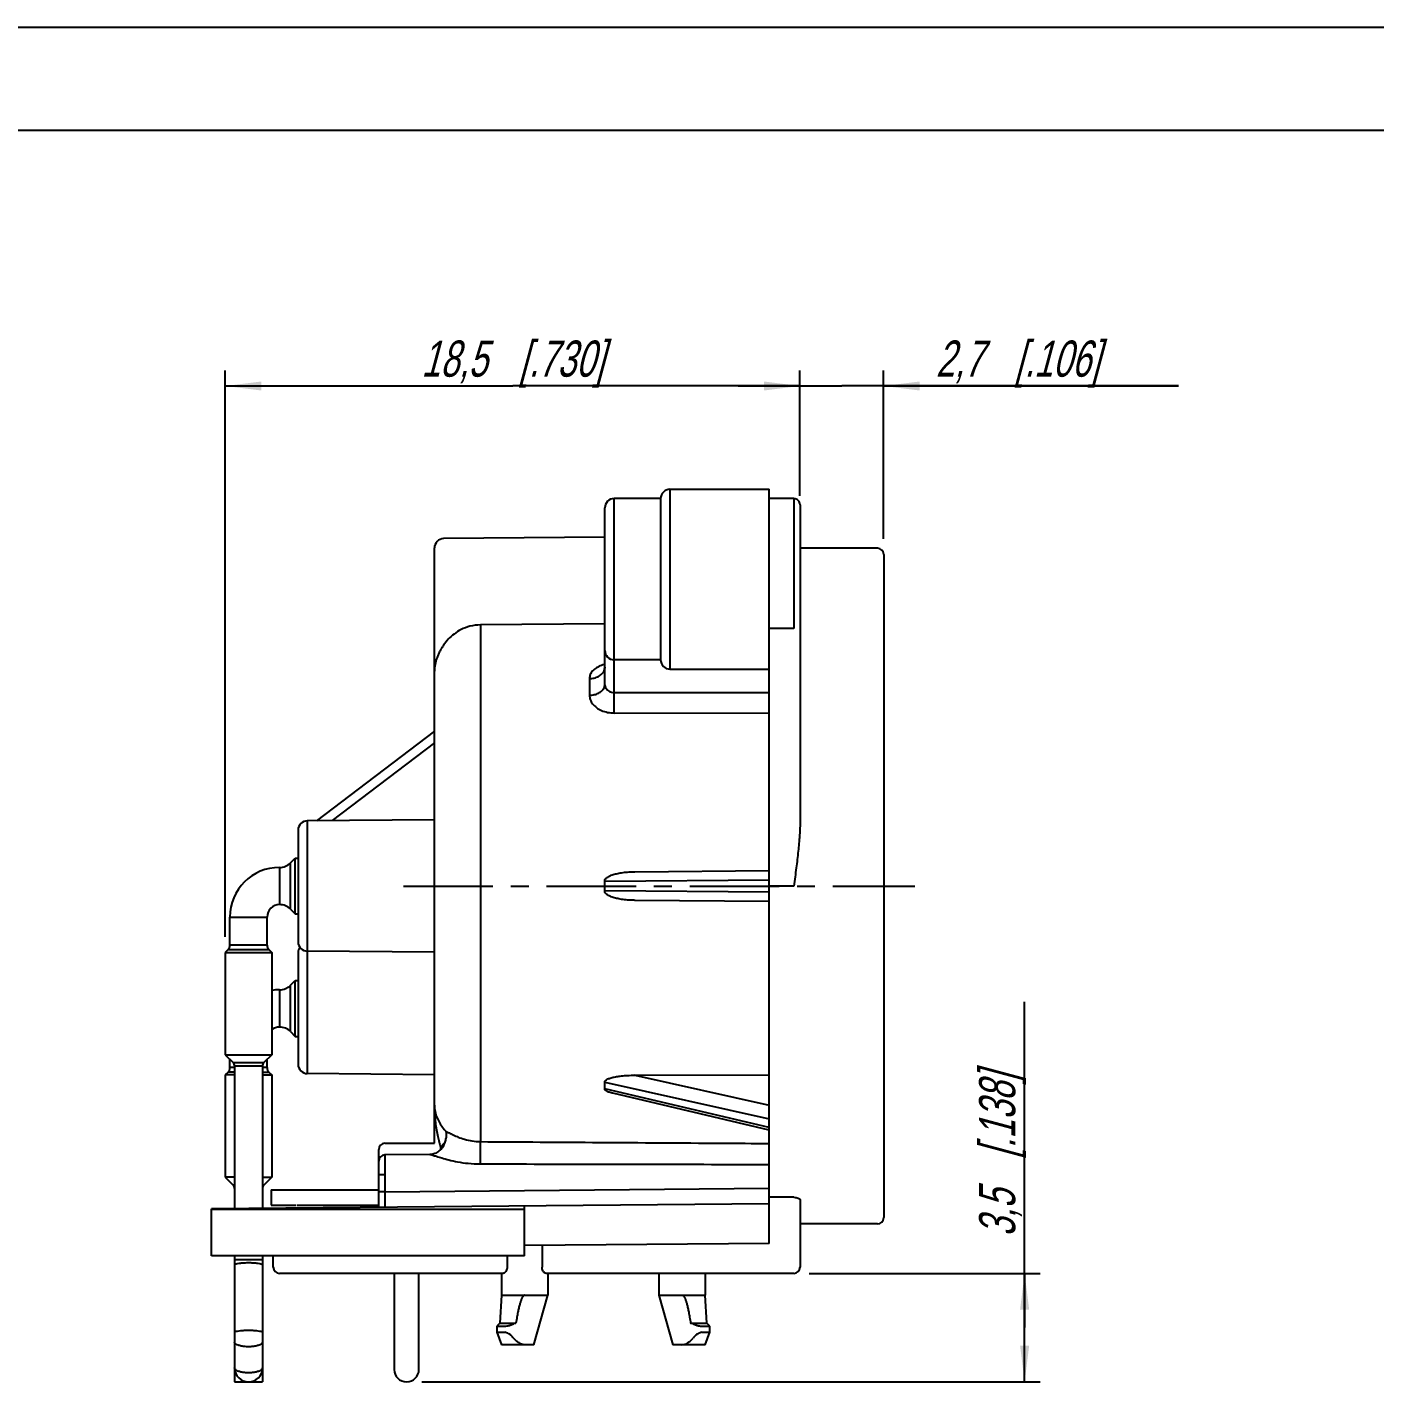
# Model space of a CAD drawing. Header units: millimetres. Extents: x 0 to 420, y 0 to 297.
# Drawn here: x 159 to 289.5, y 165.9 to 297 of the extents above; entities that cross this region are included whole.
import ezdxf

# ---------------------------------------------------------------- set-up
doc = ezdxf.new("R2010")
doc.units = ezdxf.units.MM
doc.header["$LTSCALE"] = 23.1
doc.linetypes.add('CENTER', pattern=[0.6, 0.375, -0.075, 0.075, -0.075])
doc.layers.get('0').update_dxf_attribs({"linetype": 'CONTINUOUS'})
for name, color, linetype in [('AUSFORMSCHRAEGEN', 7, 'CONTINUOUS'), ('BEZUGSACHSEN', 7, 'CONTINUOUS'), ('DEFAULT_1', 7, 'CENTER'), ('FASEN', 7, 'CONTINUOUS'), ('RUNDUNGEN', 7, 'CONTINUOUS'), ('ZEICHNUNGSBEMASSUNGEN', 7, 'CONTINUOUS')]:
    doc.layers.add(name, color=color, linetype=linetype)
doc.styles.get("Standard").update_dxf_attribs({"font": 'txt', "width": 0.7})
doc.dimstyles.new('DIMSTYLE_2', dxfattribs={"dimtxt": 3.5, "dimasz": 3.5, "dimexe": 0.18, "dimexo": 0.0625, "dimgap": 0.09, "dimtad": 1, "dimdec": 4, "dimlfac": 0.333333, "dimdsep": 46, "dimtxsty": 'STANDARD', "dimblk": '_FILLED', "dimblk1": '_FILLED', "dimblk2": '_FILLED', "dimcen": 0.09, "dimclrt": 5, "dimadec": 0, "dimazin": 0, "dimtp": 0.1, "dimtm": 0.1, "dimtfac": 1, "dimtdec": 4, "dimtofl": 0, "dimtmove": 0, "dimatfit": 3, "dimldrblk": '_FILLED', "dimfxl": 1, "dimtolj": 1, "dimarcsym": 0})
doc.dimstyles.new('DIMSTYLE_6', dxfattribs={"dimtxt": 3.5, "dimasz": 3.5, "dimexe": 0.18, "dimexo": 0.0625, "dimgap": 0.09, "dimtad": 1, "dimdec": 3, "dimlfac": 0.333333, "dimdsep": 46, "dimtxsty": 'STANDARD', "dimblk": '_FILLED', "dimblk1": '_FILLED', "dimblk2": '_FILLED', "dimcen": 0.09, "dimclrt": 5, "dimadec": 0, "dimazin": 0, "dimtp": 0.1, "dimtm": 0.1, "dimtfac": 1, "dimtdec": 3, "dimtofl": 0, "dimtmove": 0, "dimatfit": 3, "dimldrblk": '_FILLED', "dimfxl": 1, "dimtolj": 1, "dimarcsym": 0})
doc.dimstyles.new('DIMSTYLE_8', dxfattribs={"dimtxt": 3.5, "dimasz": 3.5, "dimexe": 0.18, "dimexo": 0.0625, "dimgap": 0.09, "dimtad": 1, "dimdec": 1, "dimlfac": 0.333333, "dimdsep": 46, "dimtxsty": 'STANDARD', "dimblk": '_FILLED', "dimblk1": '_FILLED', "dimblk2": '_FILLED', "dimcen": 0.09, "dimclrt": 5, "dimadec": 0, "dimazin": 0, "dimtp": 0.2, "dimtm": 0.2, "dimtfac": 1, "dimtdec": 1, "dimtofl": 0, "dimtmove": 0, "dimatfit": 3, "dimldrblk": '_FILLED', "dimfxl": 1, "dimtolj": 1, "dimarcsym": 0})

# ---------------------------------------------------------------- blocks, each defined once
blk = doc.blocks.new('_FILLED')
at = {"color": 0, "linetype": 'BYBLOCK'}
blk.add_solid([(0, 0), (-1, 0.125), (-1, -0.125)], dxfattribs=at)
blk = doc.blocks.new('*D4')
at = {"layer": 'ZEICHNUNGSBEMASSUNGEN', "color": 2, "linetype": 'CONTINUOUS'}
for p, q in [((255.58, 171.11), (255.58, 202.66)), ((234.73, 176.36), (257.08, 176.36)), ((255.58, 176.36), (255.58, 171.11)), ((255.58, 165.86), (255.58, 171.11)), ((197.23, 165.86), (257.08, 165.86))]:
    blk.add_line(p, q, dxfattribs=at)
at = {"layer": 'ZEICHNUNGSBEMASSUNGEN', "color": 2, "linetype": 'CONTINUOUS', "xscale": 3.5, "yscale": 3.5, "zscale": 3.5}
for p, rotation in [((255.58, 176.36), 90), ((255.58, 165.86), 270)]:
    blk.add_blockref('_FILLED', p, dxfattribs=dict(at, rotation=rotation))
at = {"layer": 'ZEICHNUNGSBEMASSUNGEN', "color": 5, "linetype": 'CONTINUOUS', "insert": (251.17, 179.91), "char_height": 3.5, "width": 22.75, "attachment_point": 1, "rotation": 90, "line_spacing_factor": 0.9}
blk.add_mtext('\\Q15.0;3,5{\\Ftxt.shx;\\W1.000000;\\H3.500000; }[.138]', dxfattribs=at)
blk = doc.blocks.new('*D17')
at = {"layer": 'ZEICHNUNGSBEMASSUNGEN', "color": 2, "linetype": 'CONTINUOUS'}
for p, q in [((233.83, 252.18), (233.83, 263.76)), ((241.93, 247.46), (241.93, 263.76)), ((233.83, 262.26), (227.83, 262.26)), ((227.83, 262.26), (237.88, 262.26)), ((270.48, 262.26), (237.88, 262.26)), ((241.93, 262.26), (270.48, 262.26))]:
    blk.add_line(p, q, dxfattribs=at)
at = {"layer": 'ZEICHNUNGSBEMASSUNGEN', "color": 2, "linetype": 'CONTINUOUS', "xscale": 3.5, "yscale": 3.5, "zscale": 3.5}
blk.add_blockref('_FILLED', (233.83, 262.26), dxfattribs=at)
at = {"layer": 'ZEICHNUNGSBEMASSUNGEN', "color": 2, "linetype": 'CONTINUOUS', "xscale": 3.5, "yscale": 3.5, "zscale": 3.5, "rotation": 180}
blk.add_blockref('_FILLED', (241.93, 262.26), dxfattribs=at)
at = {"layer": 'ZEICHNUNGSBEMASSUNGEN', "color": 5, "linetype": 'CONTINUOUS', "insert": (246.98, 266.66), "char_height": 3.5, "width": 23.5, "attachment_point": 1, "line_spacing_factor": 0.9}
blk.add_mtext('\\Q15.0;2,7{\\Ftxt.shx;\\W1.000000;\\H3.500000; }[.106]', dxfattribs=at)
blk = doc.blocks.new('*D20')
at = {"layer": 'ZEICHNUNGSBEMASSUNGEN', "color": 2, "linetype": 'CONTINUOUS'}
for p, q in [((178.18, 208.93), (178.18, 263.76)), ((233.83, 251.62), (233.83, 263.76)), ((178.18, 262.26), (206.01, 262.26)), ((233.83, 262.26), (206.01, 262.26))]:
    blk.add_line(p, q, dxfattribs=at)
at = {"layer": 'ZEICHNUNGSBEMASSUNGEN', "color": 2, "linetype": 'CONTINUOUS', "xscale": 3.5, "yscale": 3.5, "zscale": 3.5, "rotation": 180}
blk.add_blockref('_FILLED', (178.18, 262.26), dxfattribs=at)
at = {"layer": 'ZEICHNUNGSBEMASSUNGEN', "color": 2, "linetype": 'CONTINUOUS', "xscale": 3.5, "yscale": 3.5, "zscale": 3.5}
blk.add_blockref('_FILLED', (233.83, 262.26), dxfattribs=at)
at = {"layer": 'ZEICHNUNGSBEMASSUNGEN', "color": 5, "linetype": 'CONTINUOUS', "insert": (206.01, 266.66), "char_height": 3.5, "width": 25.75, "attachment_point": 2, "line_spacing_factor": 0.9}
blk.add_mtext('\\Q15.0;18,5{\\Ftxt.shx;\\W1.000000;\\H3.500000; }[.730]', dxfattribs=at)

msp = doc.modelspace()

# ---------------------------------------------------------------- linework, layer by layer
at = {"color": 7, "linetype": 'CONTINUOUS'}
for p, q in [((0, 297), (420, 297)), ((410, 287), (12.5, 287)), ((221.23442, 252.25927), (230.83442, 252.25927)), ((230.83442, 213.85927), (230.83442, 252.2592)), ((220.33442, 251.35927), (215.83442, 251.35927)), ((233.23442, 251.35927), (230.83442, 251.35927)), ((241.33442, 246.55927), (233.83442, 246.55927)), ((241.93442, 245.95927), (241.93442, 181.75927)), ((220.33442, 235.75927), (215.83442, 235.75927)), ((221.23442, 234.85927), (230.83442, 234.85927)), ((184.49508, 216.09861), (184.95574, 216.55927)), ((184.95574, 211.15927), (184.95574, 216.55927)), ((184.95574, 216.55927), (185.23442, 216.55927)), ((183.43442, 215.65927), (183.43442, 212.05927)), ((184.49508, 211.61993), (184.95574, 211.15927)), ((184.95574, 211.15927), (185.23442, 211.15927)), ((178.63442, 208.12927), (178.63442, 210.85927)), ((182.23442, 208.12927), (182.23442, 210.85927)), ((184.49508, 204.24861), (184.95574, 204.70927)), ((184.95574, 199.30927), (184.95574, 204.70927)), ((184.95574, 204.70927), (185.23442, 204.70927)), ((183.43442, 203.80927), (183.43442, 200.20927)), ((184.49508, 199.76993), (184.95574, 199.30927)), ((184.95574, 199.30927), (185.23442, 199.30927)), ((178.63442, 196.27927), (178.63442, 197.08074)), ((182.23442, 196.27927), (182.23442, 197.08074)), ((182.61204, 184.45927), (182.61204, 182.95927)), ((182.61204, 182.95927), (185.00384, 182.95927)), ((185.1128, 182.95927), (193.03442, 182.95927)), ((241.33442, 181.15927), (233.83442, 181.15927)), ((179.08442, 177.70927), (179.08442, 167.20927)), ((181.78442, 177.70927), (181.78442, 167.20927)), ((194.53442, 176.35927), (194.53442, 167.05927)), ((196.93442, 167.05927), (196.93442, 176.35927)), ((204.91442, 174.25927), (209.41442, 174.25927)), ((208.06442, 169.45927), (209.41442, 174.25927)), ((220.15442, 174.25927), (224.65442, 174.25927)), ((220.15442, 174.25927), (221.50442, 169.45927)), ((204.76442, 171.55927), (206.32925, 171.55927)), ((223.23958, 171.55927), (224.80442, 171.55927)), ((208.06442, 169.45927), (204.91477, 169.45927)), ((224.65407, 169.45927), (221.50442, 169.45927))]:
    msp.add_line(p, q, dxfattribs=at)
at = {"color": 9, "linetype": 'CONTINUOUS'}
for p, q in [((184.49508, 211.61993), (184.49508, 216.09861)), ((178.63442, 210.85927), (182.23442, 210.85927)), ((184.49508, 199.76993), (184.49508, 204.24861)), ((179.08442, 177.70927), (181.78442, 177.70927))]:
    msp.add_line(p, q, dxfattribs=at)
at = {"color": 3, "linetype": 'CONTINUOUS'}
msp.add_line((182.61204, 184.45927), (193.03442, 184.45927), dxfattribs=at)
at = {"color": 7, "linetype": 'CONTINUOUS'}
for centre, radius, start, end in [((241.33442, 245.95927), 0.6, 0, 90), ((183.43442, 210.85927), 4.8, 90, 180), ((183.43442, 217.15927), 1.5, 270, 315), ((183.43442, 210.85927), 1.2, 90, 180), ((183.43442, 210.55927), 1.5, 45, 90), ((183.43442, 199.00927), 4.8, 90, 98.9993597), ((183.43442, 205.30927), 1.5, 270, 315), ((183.43442, 199.00927), 1.2, 90, 128.7383837), ((183.43442, 198.70927), 1.5, 45, 90), ((241.33442, 181.75927), 0.6, 270, 360), ((195.73442, 167.05927), 1.2, 180, 360)]:
    msp.add_arc(centre, radius, start, end, dxfattribs=at)
at = {"color": 9, "linetype": 'CONTINUOUS'}
for points, knots in [([(180.43442, 177.37287), (180.29532, 177.37287), (180.02952, 177.36587), (179.668, 177.34356), (179.36884, 177.29338), (179.19379, 177.26648), (179.08442, 177.19376), (179.08442, 177.17103)], [0, 0, 0, 0, 0.300771201, 0.572810711, 0.790471416, 0.934509157, 1, 1, 1, 1]), ([(181.78442, 177.17103), (181.78442, 177.19376), (181.67505, 177.26648), (181.49999, 177.29338), (181.20084, 177.34356), (180.83931, 177.36587), (180.57351, 177.37287), (180.43442, 177.37287)], [0, 0, 0, 0, 0.065490843, 0.209528584, 0.427189289, 0.699228799, 1, 1, 1, 1]), ([(180.43442, 170.83022), (180.29532, 170.83022), (180.02952, 170.82322), (179.668, 170.80091), (179.36884, 170.75073), (179.19379, 170.72383), (179.08442, 170.65111), (179.08442, 170.62838)], [0, 0, 0, 0, 0.300771201, 0.572810711, 0.790471416, 0.934509157, 1, 1, 1, 1]), ([(181.78442, 170.62838), (181.78442, 170.65111), (181.67505, 170.72383), (181.49999, 170.75073), (181.20084, 170.80091), (180.83931, 170.82322), (180.57351, 170.83022), (180.43442, 170.83022)], [0, 0, 0, 0, 0.065490843, 0.209528584, 0.427189289, 0.699228799, 1, 1, 1, 1]), ([(180.43442, 169.26232), (180.29515, 169.26232), (180.02831, 169.27667), (179.66012, 169.33774), (179.36444, 169.43654), (179.15691, 169.55309), (179.08442, 169.68054), (179.08442, 169.73244)], [0, 0, 0, 0, 0.277036278, 0.530472754, 0.740172053, 0.894177068, 1, 1, 1, 1]), ([(181.78442, 169.73244), (181.78442, 169.68054), (181.71193, 169.55309), (181.50439, 169.43654), (181.20871, 169.33774), (180.84053, 169.27667), (180.57369, 169.26232), (180.43442, 169.26232)], [0, 0, 0, 0, 0.105822932, 0.259827947, 0.469527246, 0.722963722, 1, 1, 1, 1])]:
    msp.add_open_spline(points, degree=3, knots=knots, dxfattribs=at)
at = {"color": 7, "linetype": 'CONTINUOUS'}
for points, knots in [([(207.16442, 174.25927), (207.13837, 174.25927), (207.08294, 174.23995), (207.0184, 174.17862), (206.96159, 174.09892), (206.91027, 174.00489), (206.86229, 173.89863), (206.81651, 173.78056), (206.77211, 173.65071), (206.72855, 173.50871), (206.68542, 173.35399), (206.6424, 173.18585), (206.59926, 173.0035), (206.55579, 172.80602), (206.5118, 172.59236), (206.46713, 172.36137), (206.42164, 172.11185), (206.37519, 171.84249), (206.3447, 171.65603), (206.32925, 171.55927)], [0, 0, 0, 0, 0.027003963, 0.057491533, 0.091251171, 0.128158266, 0.168369952, 0.212048018, 0.259382752, 0.310607704, 0.366006728, 0.425876095, 0.49051166, 0.560253705, 0.635487118, 0.716649489, 0.804137472, 0.898421939, 1, 1, 1, 1]), ([(222.40442, 174.25927), (222.43046, 174.25927), (222.48589, 174.23995), (222.55043, 174.17863), (222.60723, 174.09894), (222.65855, 174.00491), (222.70653, 173.89865), (222.75232, 173.7806), (222.79671, 173.65075), (222.84027, 173.50875), (222.88341, 173.35403), (222.92642, 173.18589), (222.96956, 173.00354), (223.01303, 172.80606), (223.05703, 172.59239), (223.1017, 172.3614), (223.14719, 172.11187), (223.19364, 171.8425), (223.22413, 171.65603), (223.23958, 171.55927)], [0, 0, 0, 0, 0.027001617, 0.057486851, 0.091244281, 0.128149383, 0.168359276, 0.212035786, 0.259369231, 0.310593186, 0.365991555, 0.42586068, 0.490496461, 0.56023924, 0.635473979, 0.716638374, 0.804129152, 0.898417288, 1, 1, 1, 1])]:
    msp.add_open_spline(points, degree=3, knots=knots, dxfattribs=at)
at = {"layer": 'AUSFORMSCHRAEGEN', "color": 7, "linetype": 'CONTINUOUS'}
for p, q in [((214.93442, 247.62051), (199.32656, 247.4843)), ((198.43442, 220.27446), (186.12656, 220.16705)), ((230.83442, 179.26583), (230.83442, 213.85927)), ((198.43442, 207.44407), (186.12656, 207.55148)), ((198.43442, 195.59407), (186.12656, 195.70148)), ((198.00094, 187.86273), (193.62918, 187.82458)), ((230.83442, 183.09803), (176.83442, 182.62677)), ((207.16396, 179.05926), (207.16396, 182.89146)), ((230.83442, 179.26583), (207.16396, 179.05926))]:
    msp.add_line(p, q, dxfattribs=at)
at = {"layer": 'BEZUGSACHSEN', "color": 7, "linetype": 'CONTINUOUS'}
for p, q in [((178.45868, 207.705), (178.18442, 207.43074)), ((178.18442, 207.43074), (178.18442, 197.53074)), ((178.18442, 207.43074), (182.68442, 207.43074)), ((182.41015, 207.705), (182.68442, 207.43074)), ((182.68442, 207.43074), (182.68442, 197.53074)), ((178.18442, 197.53074), (178.95262, 196.76254)), ((178.18442, 197.53074), (182.68442, 197.53074)), ((182.68442, 197.53074), (181.91622, 196.76254)), ((178.45868, 195.855), (178.18442, 195.58074)), ((178.18442, 195.58074), (178.18442, 185.68074)), ((179.08442, 195.58074), (178.18442, 195.58074)), ((179.08442, 196.44434), (179.08442, 182.64641)), ((181.78442, 196.44434), (181.78442, 182.66997)), ((181.78442, 195.58074), (182.68442, 195.58074)), ((182.41015, 195.855), (182.68442, 195.58074)), ((182.68442, 195.58074), (182.68442, 185.68074)), ((178.18442, 185.68074), (178.95262, 184.91254)), ((179.08442, 185.68074), (178.18442, 185.68074)), ((181.78442, 185.68074), (182.68442, 185.68074)), ((182.68442, 185.68074), (181.91622, 184.91254)), ((176.83442, 178.06153), (176.83442, 182.62677)), ((207.16396, 182.56146), (176.83442, 182.56146)), ((207.16396, 178.06223), (207.16396, 179.05926)), ((207.16396, 178.06146), (176.83442, 178.06146)), ((179.08442, 178.06146), (179.08442, 177.70927)), ((181.78442, 178.06146), (181.78442, 177.70927)), ((204.91442, 176.35927), (204.91442, 174.25927)), ((209.41442, 176.35927), (209.41442, 174.25927)), ((220.15442, 176.35927), (220.15442, 174.25927)), ((224.65442, 176.35927), (224.65442, 174.25927)), ((204.91442, 174.25927), (204.76442, 171.55927)), ((224.80442, 171.55927), (224.65442, 174.25927)), ((204.76442, 171.55927), (204.46442, 171.25927)), ((204.46442, 171.25927), (204.46442, 170.65927)), ((204.46442, 170.65927), (204.91442, 169.45927)), ((224.65442, 169.45927), (225.10442, 170.65927)), ((225.10442, 171.25927), (224.80442, 171.55927)), ((225.10442, 170.65927), (225.10442, 171.25927)), ((179.08442, 167.20927), (179.08442, 165.85927)), ((181.78442, 167.20927), (181.78442, 165.85927)), ((179.08463, 165.85927), (181.78421, 165.85927))]:
    msp.add_line(p, q, dxfattribs=at)
at = {"layer": 'BEZUGSACHSEN', "color": 9, "linetype": 'CONTINUOUS'}
for p, q in [((178.45868, 207.705), (182.41015, 207.705)), ((182.23442, 208.12927), (178.63442, 208.12927)), ((178.95262, 196.76254), (181.91622, 196.76254)), ((179.08442, 195.855), (178.45868, 195.855)), ((179.08442, 196.27927), (178.63442, 196.27927)), ((179.08442, 196.44434), (181.78442, 196.44434)), ((182.23442, 196.27927), (181.78442, 196.27927)), ((181.78442, 195.855), (182.41015, 195.855)), ((179.08442, 184.91254), (178.95262, 184.91254)), ((181.78442, 184.91254), (181.91622, 184.91254))]:
    msp.add_line(p, q, dxfattribs=at)
at = {"layer": 'BEZUGSACHSEN', "color": 7, "linetype": 'CONTINUOUS'}
for centre, radius, start, end in [((178.03442, 208.12927), 0.6, 315, 360), ((182.83442, 208.12927), 0.6, 180, 225), ((178.63442, 196.44434), 0.45, 0, 45), ((182.23442, 196.44434), 0.45, 135, 180), ((178.03442, 196.27927), 0.6, 315, 360), ((182.83442, 196.27927), 0.6, 180, 225), ((178.63442, 184.59434), 0.45, 0, 45), ((182.23442, 184.59434), 0.45, 135, 180), ((180.43442, 167.20927), 1.35, 180, 360)]:
    msp.add_arc(centre, radius, start, end, dxfattribs=at)
at = {"layer": 'BEZUGSACHSEN', "color": 9, "linetype": 'CONTINUOUS'}
for points, knots in [([(180.43442, 166.73915), (180.30748, 166.73915), (180.06228, 166.75102), (179.71991, 166.80323), (179.43142, 166.88571), (179.22118, 166.99047), (179.1001, 167.10589), (179.08672, 167.18635), (179.08672, 167.20927)], [0, 0, 0, 0, 0.252331633, 0.486841245, 0.687830038, 0.844390914, 0.955668192, 1, 1, 1, 1]), ([(181.78211, 167.20927), (181.78211, 167.18635), (181.76873, 167.10589), (181.64766, 166.99047), (181.43742, 166.88571), (181.14892, 166.80323), (180.80655, 166.75102), (180.56136, 166.73915), (180.43442, 166.73915)], [0, 0, 0, 0, 0.044331808, 0.155609086, 0.312169963, 0.513158755, 0.747668367, 1, 1, 1, 1])]:
    msp.add_open_spline(points, degree=3, knots=knots, dxfattribs=at)
at = {"layer": 'DEFAULT_1', "color": 7, "linetype": 'CENTER'}
msp.add_line((195.43442, 213.85927), (244.93442, 213.85927), dxfattribs=at)
at = {"layer": 'FASEN', "color": 7, "linetype": 'CONTINUOUS'}
msp.add_line((193.03442, 182.76815), (193.03442, 182.95927), dxfattribs=at)
at = {"layer": 'RUNDUNGEN', "color": 9, "linetype": 'CONTINUOUS'}
for p, q in [((221.23442, 252.25927), (221.23442, 234.85927)), ((215.83442, 235.75927), (215.83442, 251.35927)), ((233.23442, 251.35927), (233.23442, 238.77175)), ((202.88405, 239.13194), (202.88405, 189.1166)), ((233.23442, 238.77175), (230.83442, 238.77175)), ((215.8266, 232.58632), (215.82657, 235.75927)), ((213.45121, 233.93645), (213.45121, 232.33024)), ((215.8266, 232.58632), (230.83442, 232.60163)), ((215.83026, 230.60591), (230.83442, 230.62576)), ((198.43442, 227.73408), (188.5231, 220.18797)), ((186.12656, 220.16705), (186.12656, 195.70148)), ((214.92187, 214.32279), (230.83442, 214.46166)), ((233.23442, 213.85927), (230.83442, 213.85927)), ((230.83442, 213.25688), (214.92187, 213.39574)), ((217.83049, 195.53908), (230.83442, 192.63163)), ((214.92187, 194.88735), (230.83442, 191.32959)), ((230.83442, 190.47768), (214.92187, 194.23182)), ((193.62918, 187.82458), (193.62918, 184.27328)), ((199.02908, 188.58528), (199.02918, 188.35927)), ((193.62918, 185.89927), (193.03442, 185.89927)), ((193.62918, 184.27328), (193.03442, 184.27328)), ((193.62918, 184.27328), (230.83442, 184.59797))]:
    msp.add_line(p, q, dxfattribs=at)
at = {"layer": 'RUNDUNGEN', "color": 7, "linetype": 'CONTINUOUS'}
for p, q in [((220.33442, 251.35927), (220.33442, 235.75927)), ((233.83442, 250.75922), (233.83442, 220.09465)), ((214.93442, 233.34576), (214.93442, 250.45906)), ((198.43442, 188.95927), (198.43442, 246.58434)), ((214.93442, 239.23543), (202.88405, 239.13194)), ((198.43442, 228.85927), (187.02811, 220.17492)), ((185.23442, 219.26708), (185.23442, 208.45146)), ((217.83049, 215.24578), (230.83442, 215.35927)), ((230.83442, 212.35927), (217.83049, 212.47275)), ((185.23442, 207.4169), (185.23442, 196.60145)), ((230.83442, 195.52048), (217.83049, 195.53908)), ((230.83192, 190.22442), (215.69522, 193.79553)), ((193.63442, 188.95927), (198.43442, 188.95927)), ((193.03442, 182.76815), (193.03442, 188.35927)), ((197.99123, 187.86265), (197.9918, 187.86265)), ((233.23965, 183.72726), (230.83442, 183.73612)), ((233.83442, 183.48131), (233.83442, 176.95927)), ((208.85454, 179.07402), (208.85454, 176.95927)), ((182.83442, 176.95927), (182.83442, 178.06146)), ((205.47429, 178.06146), (205.47429, 176.95927)), ((205.09446, 176.35927), (183.43442, 176.35927)), ((233.23442, 176.35927), (209.23438, 176.35927)), ((204.46442, 171.25927), (205.23623, 171.25927)), ((204.46442, 170.65927), (205.23623, 170.65927)), ((224.3326, 171.25927), (225.10442, 171.25927)), ((224.3326, 170.65927), (225.10442, 170.65927))]:
    msp.add_line(p, q, dxfattribs=at)
for points in [[(214.93441, 235.03738), (214.93072, 234.9858), (214.91678, 234.92263), (214.89772, 234.87464), (214.88293, 234.84912), (214.88023, 234.8454)], [(198.59462, 188.00922), (198.47452, 187.95601), (198.28666, 187.898), (198.10503, 187.86844), (197.99243, 187.86263)]]:
    msp.add_lwpolyline(points, dxfattribs=at)
for centre, radius, start, end in [((221.23442, 251.35927), 0.9, 90, 180), ((215.83442, 250.45927), 0.9, 90, 180.0002071), ((233.23442, 250.75927), 0.6, 359.9975495, 90), ((199.33442, 246.58434), 0.9, 90.5, 180), ((215.83442, 236.65927), 0.9, 179.9993714, 270), ((221.23442, 235.75927), 0.9, 180, 270), ((186.13442, 219.26709), 0.9, 90.5000027, 180.0002247), ((186.13442, 208.45145), 0.9, 179.9997025, 269.4999964), ((186.13442, 207.41706), 0.9, 144.8914864, 179.9997046), ((186.13442, 196.60145), 0.9, 179.9999981, 269.5), ((193.63442, 188.35927), 0.6, 90, 180), ((193.63442, 187.22461), 0.6, 90.5, 180), ((183.43442, 176.95927), 0.6, 180, 270), ((233.23442, 176.95927), 0.6, 270, 360), ((207.50431, 168.19509), 3.56349, 109.2534755, 113.3276707), ((222.06453, 168.19509), 3.56349, 66.6723291, 70.7465247)]:
    msp.add_arc(centre, radius, start, end, dxfattribs=at)
at = {"layer": 'RUNDUNGEN', "color": 9, "linetype": 'CONTINUOUS'}
for centre, radius, start, end in [((215.35325, 236.64806), 0.41884, 180.0041455, 182.0366722), ((215.75707, 232.04639), 3.37089, 104.806362, 105.5199843), ((215.77048, 231.99567), 3.42335, 104.1432672, 104.8064683), ((42.49345, 333.35774), 213.21943, 317.2357113, 317.4102682), ((203.27788, 193.1863), 6.26272, 227.279101, 228.8212042)]:
    msp.add_arc(centre, radius, start, end, dxfattribs=at)
at = {"layer": 'RUNDUNGEN', "color": 7, "linetype": 'CONTINUOUS'}
for centre, major_axis, ratio, start_param, end_param in [((133.71801, 213.85927), (81.21641, 0), 0.324726812, -0.017576591, 0.017576591), ((133.71801, 213.21641), (81.10426, -19.61361), 0.217530199, 0.034980742, 0.070133925)]:
    msp.add_ellipse(centre, major_axis=major_axis, ratio=ratio, start_param=start_param, end_param=end_param, dxfattribs=at)
for points, knots in [([(202.88405, 239.13194), (202.54429, 239.12902), (201.89937, 239.04425), (201.03818, 238.71988), (200.3346, 238.27922), (199.76863, 237.7672), (199.46114, 237.38433), (199.32656, 237.18865)], [0, 0, 0, 0, 0.242243778, 0.458255625, 0.651451783, 0.830676756, 1, 1, 1, 1]), ([(199.32656, 237.18865), (199.25385, 237.08292), (199.11642, 236.8726), (198.93335, 236.55221), (198.77893, 236.23379), (198.65321, 235.91701), (198.55572, 235.60114), (198.48599, 235.28506), (198.44385, 234.96737), (198.43442, 234.75455), (198.43442, 234.64809)], [0, 0, 0, 0, 0.140752694, 0.275422467, 0.404481484, 0.528606983, 0.648894392, 0.766691901, 0.883222883, 1, 1, 1, 1]), ([(233.83442, 220.09465), (233.83442, 219.63644), (233.79464, 218.67906), (233.66022, 217.18461), (233.4655, 215.5649), (233.3135, 214.44312), (233.23442, 213.85927)], [0, 0, 0, 0, 0.219300749, 0.458210918, 0.718014922, 1, 1, 1, 1]), ([(214.92187, 214.32279), (214.91944, 214.36779), (214.93905, 214.46271), (215.02381, 214.58321), (215.14328, 214.68761), (215.29095, 214.78034), (215.46236, 214.86326), (215.65203, 214.9365), (215.85551, 215.00062), (216.07275, 215.05702), (216.30703, 215.10693), (216.56215, 215.15076), (216.84068, 215.18803), (217.14521, 215.2178), (217.47802, 215.23856), (217.70969, 215.24473), (217.83049, 215.24578)], [0, 0, 0, 0, 0.042029846, 0.086651397, 0.135274245, 0.189197684, 0.248824884, 0.312611551, 0.378664691, 0.447695701, 0.521867207, 0.602011619, 0.689063372, 0.783907105, 0.887330124, 1, 1, 1, 1]), ([(217.83049, 212.47275), (217.70991, 212.4738), (217.47869, 212.47996), (217.14644, 212.50065), (216.8421, 212.53034), (216.56303, 212.56763), (216.30629, 212.61171), (216.06883, 212.66237), (215.84775, 212.72005), (215.64187, 212.78554), (215.4526, 212.85953), (215.28322, 212.94251), (215.1371, 213.03546), (215.01888, 213.14055), (214.93733, 213.26066), (214.91955, 213.35291), (214.92187, 213.39574)], [0, 0, 0, 0, 0.112458883, 0.215666029, 0.310407051, 0.397584475, 0.478197005, 0.553292788, 0.623968194, 0.691198154, 0.754678163, 0.813330466, 0.866847896, 0.915726019, 0.959997182, 1, 1, 1, 1]), ([(214.92187, 194.88735), (214.9194, 194.92017), (214.94237, 194.9939), (215.02831, 195.07754), (215.14623, 195.15119), (215.29306, 195.21691), (215.46381, 195.27593), (215.65304, 195.328), (215.85623, 195.37347), (216.0733, 195.41329), (216.30748, 195.44828), (216.56252, 195.47867), (216.84098, 195.50407), (217.14545, 195.52373), (217.47818, 195.53651), (217.70972, 195.53925), (217.83049, 195.53908)], [0, 0, 0, 0, 0.031953832, 0.069734591, 0.114489008, 0.166477795, 0.225518077, 0.289711376, 0.356877356, 0.427561415, 0.503888115, 0.586667458, 0.676832263, 0.775272047, 0.882775624, 1, 1, 1, 1]), ([(215.69389, 193.79584), (215.67551, 193.80017), (215.59331, 193.82009), (215.45417, 193.85813), (215.28552, 193.91572), (215.14039, 193.97962), (215.02396, 194.05121), (214.9407, 194.13183), (214.91952, 194.20164), (214.92187, 194.23182)], [0, 0, 0, 0, 0.060779732, 0.272142072, 0.46396484, 0.633919043, 0.781244055, 0.902574709, 1, 1, 1, 1]), ([(199.15443, 188.47261), (199.19753, 188.52958), (199.27921, 188.65141), (199.38426, 188.84929), (199.44289, 188.99011), (199.46952, 189.06276)], [0, 0, 0, 0, 0.319295041, 0.654129382, 1, 1, 1, 1]), ([(199.46952, 189.06276), (199.51442, 189.18529), (199.58221, 189.42536), (199.61804, 189.77542), (199.58871, 189.99764), (199.55519, 190.09437)], [0, 0, 0, 0, 0.372446716, 0.707829599, 1, 1, 1, 1]), ([(198.59466, 188.00914), (198.66947, 188.04657), (198.87941, 188.17287), (199.05786, 188.34495), (199.15443, 188.47261)], [0, 0, 0, 0, 0.342435767, 1, 1, 1, 1]), ([(233.23965, 183.72726), (233.31405, 183.72699), (233.45571, 183.71608), (233.64305, 183.6663), (233.78122, 183.5976), (233.83442, 183.51642), (233.83442, 183.48131)], [0, 0, 0, 0, 0.326779085, 0.620709059, 0.84577523, 1, 1, 1, 1]), ([(205.47429, 176.95927), (205.47429, 176.90179), (205.45915, 176.78517), (205.39613, 176.62403), (205.30507, 176.48913), (205.20658, 176.39458), (205.12824, 176.35927), (205.09446, 176.35927)], [0, 0, 0, 0, 0.227694452, 0.460007751, 0.679778453, 0.866189675, 1, 1, 1, 1]), ([(209.23438, 176.35927), (209.20059, 176.35927), (209.12224, 176.39459), (209.02375, 176.48915), (208.93269, 176.62405), (208.86968, 176.78518), (208.85454, 176.90179), (208.85454, 176.95927)], [0, 0, 0, 0, 0.133828089, 0.320270796, 0.540029023, 0.772320778, 1, 1, 1, 1]), ([(205.23623, 171.25927), (205.31794, 171.25927), (205.49913, 171.2789), (205.78684, 171.34855), (205.98822, 171.42215), (206.0932, 171.46728)], [0, 0, 0, 0, 0.276493284, 0.613337148, 1, 1, 1, 1]), ([(206.0932, 170.10457), (206.02105, 170.18728), (205.87731, 170.33575), (205.6518, 170.51332), (205.44036, 170.62648), (205.29862, 170.65927), (205.23623, 170.65927)], [0, 0, 0, 0, 0.31518747, 0.591815598, 0.820835622, 1, 1, 1, 1]), ([(223.47563, 171.46728), (223.58005, 171.42239), (223.78082, 171.34895), (224.06847, 171.2791), (224.25026, 171.25927), (224.3326, 171.25927)], [0, 0, 0, 0, 0.384591658, 0.72138885, 1, 1, 1, 1]), ([(224.3326, 170.65927), (224.27051, 170.65927), (224.12871, 170.62661), (223.91725, 170.51348), (223.69151, 170.33573), (223.54781, 170.1873), (223.47563, 170.10457)], [0, 0, 0, 0, 0.178297674, 0.408356544, 0.684726705, 1, 1, 1, 1]), ([(207.16442, 169.45927), (207.07388, 169.45927), (206.88145, 169.49153), (206.60617, 169.62787), (206.33949, 169.83852), (206.17518, 170.01059), (206.0932, 170.10457)], [0, 0, 0, 0, 0.211137809, 0.446478287, 0.709166257, 1, 1, 1, 1]), ([(222.40442, 169.45927), (222.49495, 169.45927), (222.68737, 169.49153), (222.96265, 169.62787), (223.22933, 169.83852), (223.39365, 170.01059), (223.47563, 170.10457)], [0, 0, 0, 0, 0.211130752, 0.446468514, 0.709158609, 1, 1, 1, 1])]:
    msp.add_open_spline(points, degree=3, knots=knots, dxfattribs=at)
at = {"layer": 'RUNDUNGEN', "color": 9, "linetype": 'CONTINUOUS'}
for points, knots in [([(214.85511, 235.29436), (214.77354, 235.27171), (214.51924, 235.19057), (214.13097, 235.00798), (213.7506, 234.70331), (213.50733, 234.33917), (213.45118, 234.06642), (213.45121, 233.93645)], [0, 0, 0, 0, 0.121484881, 0.382810691, 0.612007689, 0.813287309, 1, 1, 1, 1]), ([(213.45121, 233.93645), (213.60554, 233.93772), (213.90839, 233.97444), (214.32292, 234.12903), (214.65803, 234.37118), (214.88016, 234.68236), (214.93398, 234.92285), (214.93441, 235.03738)], [0, 0, 0, 0, 0.228205573, 0.446401356, 0.64770226, 0.830693182, 1, 1, 1, 1]), ([(213.45121, 232.33024), (213.45118, 232.18693), (213.50798, 231.88674), (213.74653, 231.47358), (214.12341, 231.1123), (214.61796, 230.82878), (215.20019, 230.64684), (215.61779, 230.60565), (215.83026, 230.60591)], [0, 0, 0, 0, 0.13323405, 0.27717347, 0.436899953, 0.613040314, 0.802475479, 1, 1, 1, 1]), ([(213.45121, 232.33024), (213.60536, 232.33141), (213.90644, 232.36486), (214.31944, 232.50586), (214.65403, 232.72676), (214.87894, 233.01302), (214.93442, 233.23911), (214.93442, 233.34576)], [0, 0, 0, 0, 0.23484982, 0.457448394, 0.659094373, 0.837520895, 1, 1, 1, 1]), ([(214.93442, 233.34576), (214.93441, 233.28474), (214.95569, 233.15754), (215.04342, 232.97828), (215.18317, 232.81681), (215.36826, 232.68719), (215.58794, 232.60327), (215.74677, 232.58528), (215.8266, 232.58631)], [0, 0, 0, 0, 0.141864212, 0.294339012, 0.458672371, 0.633078222, 0.814385632, 1, 1, 1, 1]), ([(215.83026, 230.60591), (215.83175, 230.76534), (215.83356, 231.10323), (215.83381, 231.61554), (215.83172, 232.11624), (215.82869, 232.43848), (215.82656, 232.58632)], [0, 0, 0, 0, 0.241524941, 0.511841223, 0.776039189, 1, 1, 1, 1]), ([(198.43442, 192.64449), (198.43446, 192.35063), (198.45077, 191.79116), (198.5198, 190.99533), (198.62057, 190.28339), (198.74329, 189.65101), (198.87923, 189.09311), (198.9791, 188.74724), (199.02908, 188.58555)], [0, 0, 0, 0, 0.21411385, 0.407526716, 0.581747029, 0.737772282, 0.876692469, 1, 1, 1, 1]), ([(198.43442, 192.64449), (198.43445, 192.43852), (198.47641, 192.03668), (198.64999, 191.47102), (198.9017, 190.96196), (199.20717, 190.50494), (199.43703, 190.22666), (199.55523, 190.0944)], [0, 0, 0, 0, 0.216989191, 0.42209333, 0.62030652, 0.813133654, 1, 1, 1, 1]), ([(199.55523, 190.0944), (199.65618, 190.05204), (199.88609, 189.93984), (200.27854, 189.74754), (200.77473, 189.53055), (201.37897, 189.32189), (202.09308, 189.1605), (202.61053, 189.11805), (202.88405, 189.1166)], [0, 0, 0, 0, 0.09377453, 0.21897374, 0.374416867, 0.557340223, 0.765708258, 1, 1, 1, 1]), ([(202.88035, 186.95841), (202.88264, 187.11528), (202.88632, 187.4413), (202.88951, 187.92937), (202.89047, 188.3969), (202.88897, 188.79028), (202.88641, 189.02162), (202.88405, 189.1166)], [0, 0, 0, 0, 0.218064517, 0.453195572, 0.678429754, 0.8679396, 1, 1, 1, 1]), ([(202.88405, 189.1166), (206.7455, 189.09274), (214.51367, 189.04411), (223.83046, 188.98438), (229.2858, 188.94888), (230.83442, 188.93876)], [0, 0, 0, 0, 0.414460963, 0.833781526, 1, 1, 1, 1]), ([(197.9918, 187.86314), (198.00413, 187.86308), (198.10194, 187.85675), (198.30883, 187.80171), (198.68187, 187.68166), (199.19694, 187.51511), (199.87637, 187.32449), (200.72447, 187.1394), (201.74456, 186.99598), (202.48411, 186.95901), (202.88035, 186.95841)], [0, 0, 0, 0, 0.007047908, 0.055281869, 0.132232234, 0.240394637, 0.381579526, 0.555789772, 0.761853528, 1, 1, 1, 1]), ([(202.88035, 186.95841), (206.8388, 186.95272), (214.80327, 186.93981), (224.12129, 186.92146), (229.48086, 186.90975), (230.83442, 186.90672)], [0, 0, 0, 0, 0.424816457, 0.854737392, 1, 1, 1, 1]), ([(193.62918, 184.27328), (193.62898, 184.21543), (193.62858, 184.09354), (193.62804, 183.90357), (193.62756, 183.70337), (193.62724, 183.50314), (193.62691, 183.31399), (193.62732, 183.14672), (193.62628, 183.00654), (193.62951, 182.90459), (193.62397, 182.82711), (193.63356, 182.79849), (193.62569, 182.7733), (193.62918, 182.77334)], [0, 0, 0, 0, 0.115702743, 0.243784903, 0.379967616, 0.516078241, 0.644354637, 0.757958873, 0.851596432, 0.922013819, 0.968489403, 0.9930071, 1, 1, 1, 1])]:
    msp.add_open_spline(points, degree=3, knots=knots, dxfattribs=at)

# ---------------------------------------------------------------- dimensions: what is measured, and where the dimension line sits
at = {"layer": 'ZEICHNUNGSBEMASSUNGEN', "color": 2, "linetype": 'CONTINUOUS'}
for base, p1, p2, dimstyle, picture, middle in [((233.8344171448, 262.2562385238), (178.1844171449, 208.9307396679), (233.8344171448, 251.6192576889), 'DIMSTYLE_8', '*D20', (203.3219171448, 264.9121051817)), ((241.93442, 262.25624), (233.83442, 252.17831), (241.93442, 247.45927), 'DIMSTYLE_6', '*D17', (258.73181, 264.91211))]:
    dim = msp.add_linear_dim(base=base, p1=p1, p2=p2, dimstyle=dimstyle, dxfattribs=at)
    dim.commit()
    dim.dimension.update_dxf_attribs({"geometry": picture, "text_midpoint": middle, "dimtype": 160})
dim = msp.add_linear_dim(base=(255.5787, 165.85927), p1=(234.73442, 176.35927), p2=(197.23442, 165.85927), angle=270, dimstyle='DIMSTYLE_2', dxfattribs=at)
dim.commit()
dim.dimension.update_dxf_attribs({"geometry": '*D4', "text_midpoint": (252.92284, 191.28111), "dimtype": 160})

doc.saveas('drawing.dxf')
